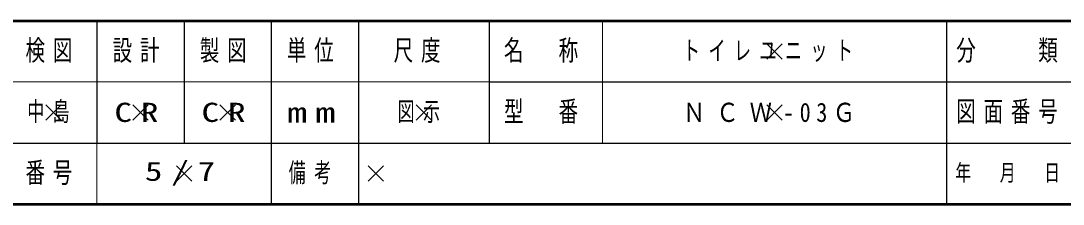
# Model space of a CAD drawing. Units: millimetres, scale not verified. Extents: x -11550 to 6, y -53460 to 8010.
# Drawn here: x -7237 to -3649, y -35640 to -35010 of the extents above; entities that cross this region are included whole.
import ezdxf

# ---------------------------------------------------------------- set-up
doc = ezdxf.new("R2010")
doc.units = ezdxf.units.MM
doc.header["$LTSCALE"] = 30
doc.layers.add('layer1', color=4, linetype='Continuous', lineweight=25)
doc.styles.add('ＭＳ ゴシック', font='')
doc.styles.get('ＭＳ ゴシック').set_extended_font_data('MS Gothic')

# ---------------------------------------------------------------- blocks, each defined once
blk = doc.blocks.new('x')
at = {"color": 0, "linetype": 'Continuous', "lineweight": -2}
for p, q in [((-0.884, -0.884), (0.884, 0.884)), ((0.884, -0.884), (-0.884, 0.884))]:
    blk.add_line(p, q, dxfattribs=at)

msp = doc.modelspace()

# ---------------------------------------------------------------- linework, layer by layer
at = {"layer": 'layer1', "color": 7, "lineweight": 50}
for p, q in [((-11550, -35010), (0, -35010)), ((-11550, -35640), (0, -35640))]:
    msp.add_line(p, q, dxfattribs=at)
at = {"layer": 'layer1', "color": 6}
for p, q in [((-6975, -35010), (-6975, -35430)), ((-6675, -35010), (-6675, -35430)), ((-6375, -35010), (-6375, -35640)), ((-6075, -35010), (-6075, -35430)), ((-5625, -35010), (-5625, -35430)), ((-4050, -35010), (-4050, -35640)), ((-5625, -35220), (-2100, -35220)), ((-7275, -35430), (0, -35430))]:
    msp.add_line(p, q, dxfattribs=at)
at = {"layer": 'layer1', "color": 7, "lineweight": 13}
for p, q in [((-5235, -35010), (-5235, -35430)), ((-7275, -35220), (-5625, -35220)), ((-6975, -35430), (-6975, -35640))]:
    msp.add_line(p, q, dxfattribs=at)
at = {"layer": 'layer1', "color": 7}
msp.add_line((-6075, -35430), (-6075, -35640), dxfattribs=at)

# ---------------------------------------------------------------- block references
at = {"layer": 'layer1', "color": 7, "xscale": 30, "yscale": 30}
for p in [(-4642.5, -35115), (-7125, -35325), (-6825, -35325), (-6525, -35325), (-5850, -35325), (-4642.5, -35325), (-6675, -35535), (-6015, -35535)]:
    msp.add_blockref('x', p, dxfattribs=at)

# ---------------------------------------------------------------- texts
at = {"layer": 'layer1', "attachment_point": 4, "style": 'ＭＳ ゴシック'}
for s, insert, char_height in [('\\T1.4;\\W0.7;検図', (-7221, -35115), 70.38), ('\\T1.4;\\W0.7;設計', (-6921, -35115), 70.38), ('\\T1.4;\\W0.7;製図', (-6621, -35115), 70.38), ('\\T1.4;\\W0.7;単位', (-6321, -35115), 70.38), ('\\T1.4;\\W0.7;尺度', (-5953.5, -35115), 70.38), ('\\T1.4;\\W0.7;名\u3000称', (-5574, -35115), 70.38), ('\\T1.4;\\W0.7;分\u3000\u3000類', (-4017, -35115), 70.38), ('\\T1.4;\\W0.7;型\u3000番', (-5574, -35325), 70.38), ('\\T1.4;\\W0.7;図面番号', (-4017, -35325), 70.38), ('\\T1.4;\\W1.45;mm', (-6321, -35325), 70.38), ('\\T1.4;\\W0.7;番号', (-7221, -35535), 70.38), ('\\T1.5;\\W0.65;備考', (-6315, -35535), 65.98), ('\\T1.4;\\W0.7;年\u3000月\u3000日', (-4020, -35535), 57.18)]:
    msp.add_mtext(s, dxfattribs=dict(at, insert=insert, char_height=char_height))
at = {"layer": 'layer1', "color": 7, "char_height": 65.98, "attachment_point": 4, "style": 'ＭＳ ゴシック'}
for s, insert in [('\\T1.5;\\W0.65;トイレユニット', (-4957.5, -35115)), ('\\T1.5;\\W0.65;中島', (-7215, -35325)), ('\\T1.5;\\W1.35;CR', (-6915, -35325)), ('\\T1.5;\\W1.35;CR', (-6615, -35325)), ('\\T1.5;\\W0.65;図示', (-5940, -35325)), ('\\T1.5;\\W0.65;図示', (-5940, -35325)), ('\\T1.5;\\W0.85;ＮＣＷ-03Ｇ', (-4957.5, -35325)), ('\\T1.5;\\W1.35;5/7', (-6810, -35535))]:
    msp.add_mtext(s, dxfattribs=dict(at, insert=insert))

doc.saveas('drawing.dxf')
